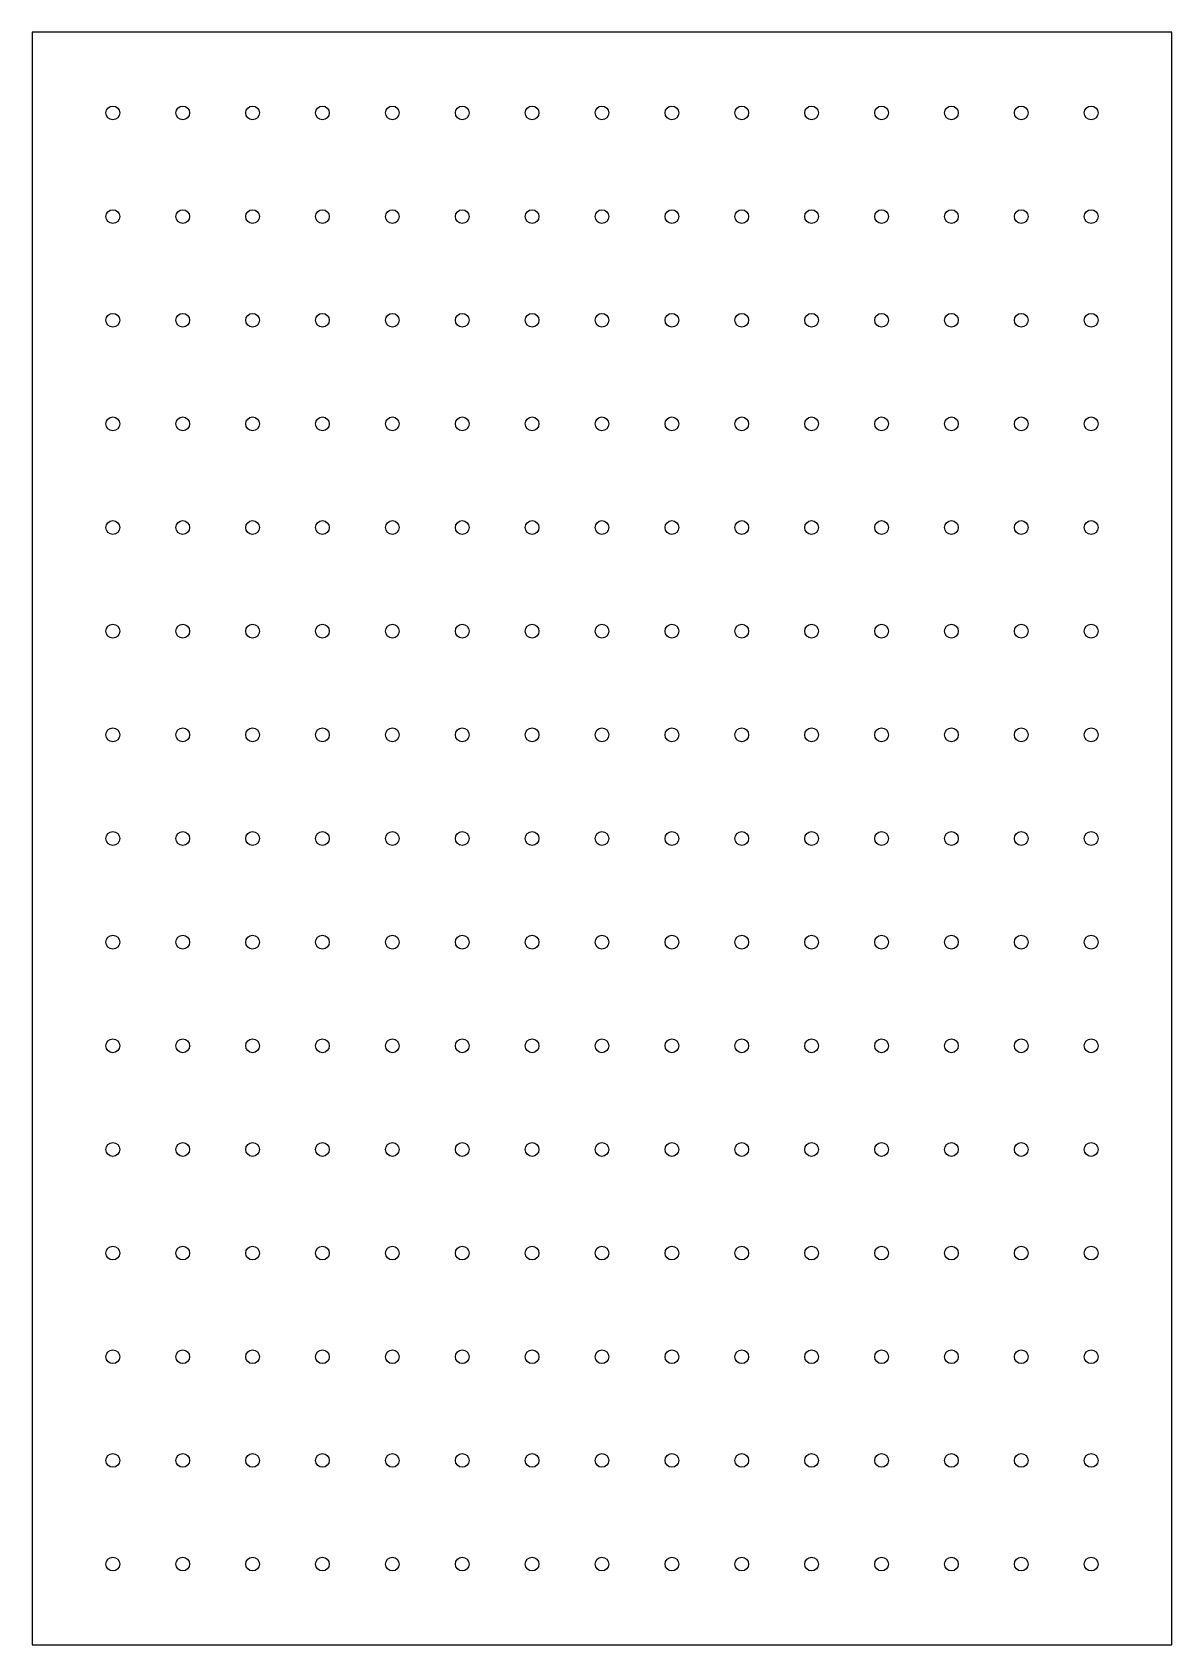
# Model space of a CAD drawing. Header units: millimetres. Extents: x -707 to 0, y 0 to 1000.
import ezdxf

# ---------------------------------------------------------------- set-up
doc = ezdxf.new("R2010")
doc.units = ezdxf.units.MM
doc.header["$MEASUREMENT"] = 0
doc.layers.add('Défaut', color=18, linetype='Continuous', true_color=0x000000)

msp = doc.modelspace()

# ---------------------------------------------------------------- linework, layer by layer
at = {"layer": 'Défaut'}
msp.add_lwpolyline([(-707, 0), (0, 0), (0, 1000), (-707, 1000)], close=True, dxfattribs=at)
for centre in [(-657, 950.004), (-613.643, 950.004), (-570.286, 950.004), (-526.929, 950.004), (-483.572, 950.004), (-440.215, 950.004), (-396.858, 950.004), (-353.501, 950.004), (-310.144, 950.004), (-266.787, 950.004), (-223.43, 950.004), (-180.073, 950.004), (-136.716, 950.004), (-93.359, 950.004), (-50.002, 950.004), (-657, 885.718), (-613.643, 885.718), (-570.286, 885.718), (-526.929, 885.718), (-483.572, 885.718), (-440.215, 885.718), (-396.858, 885.718), (-353.501, 885.718), (-310.144, 885.718), (-266.787, 885.718), (-223.43, 885.718), (-180.073, 885.718), (-136.716, 885.718), (-93.359, 885.718), (-50.002, 885.718), (-657, 821.432), (-613.643, 821.432), (-570.286, 821.432), (-526.929, 821.432), (-483.572, 821.432), (-440.215, 821.432), (-396.858, 821.432), (-353.501, 821.432), (-310.144, 821.432), (-266.787, 821.432), (-223.43, 821.432), (-180.073, 821.432), (-136.716, 821.432), (-93.359, 821.432), (-50.002, 821.432), (-657, 757.146), (-613.643, 757.146), (-570.286, 757.146), (-526.929, 757.146), (-483.572, 757.146), (-440.215, 757.146), (-396.858, 757.146), (-353.501, 757.146), (-310.144, 757.146), (-266.787, 757.146), (-223.43, 757.146), (-180.073, 757.146), (-136.716, 757.146), (-93.359, 757.146), (-50.002, 757.146), (-657, 692.86), (-613.643, 692.86), (-570.286, 692.86), (-526.929, 692.86), (-483.572, 692.86), (-440.215, 692.86), (-396.858, 692.86), (-353.501, 692.86), (-310.144, 692.86), (-266.787, 692.86), (-223.43, 692.86), (-180.073, 692.86), (-136.716, 692.86), (-93.359, 692.86), (-50.002, 692.86), (-657, 628.574), (-613.643, 628.574), (-570.286, 628.574), (-526.929, 628.574), (-483.572, 628.574), (-440.215, 628.574), (-396.858, 628.574), (-353.501, 628.574), (-310.144, 628.574), (-266.787, 628.574), (-223.43, 628.574), (-180.073, 628.574), (-136.716, 628.574), (-93.359, 628.574), (-50.002, 628.574), (-657, 564.288), (-613.643, 564.288), (-570.286, 564.288), (-526.929, 564.288), (-483.572, 564.288), (-440.215, 564.288), (-396.858, 564.288), (-353.501, 564.288), (-310.144, 564.288), (-266.787, 564.288), (-223.43, 564.288), (-180.073, 564.288), (-136.716, 564.288), (-93.359, 564.288), (-50.002, 564.288), (-657, 500.002), (-613.643, 500.002), (-570.286, 500.002), (-526.929, 500.002), (-483.572, 500.002), (-440.215, 500.002), (-396.858, 500.002), (-353.501, 500.002), (-310.144, 500.002), (-266.787, 500.002), (-223.43, 500.002), (-180.073, 500.002), (-136.716, 500.002), (-93.359, 500.002), (-50.002, 500.002), (-657, 435.716), (-613.643, 435.716), (-570.286, 435.716), (-526.929, 435.716), (-483.572, 435.716), (-440.215, 435.716), (-396.858, 435.716), (-353.501, 435.716), (-310.144, 435.716), (-266.787, 435.716), (-223.43, 435.716), (-180.073, 435.716), (-136.716, 435.716), (-93.359, 435.716), (-50.002, 435.716), (-657, 371.43), (-613.643, 371.43), (-570.286, 371.43), (-526.929, 371.43), (-483.572, 371.43), (-440.215, 371.43), (-396.858, 371.43), (-353.501, 371.43), (-310.144, 371.43), (-266.787, 371.43), (-223.43, 371.43), (-180.073, 371.43), (-136.716, 371.43), (-93.359, 371.43), (-50.002, 371.43), (-657, 307.144), (-613.643, 307.144), (-570.286, 307.144), (-526.929, 307.144), (-483.572, 307.144), (-440.215, 307.144), (-396.858, 307.144), (-353.501, 307.144), (-310.144, 307.144), (-266.787, 307.144), (-223.43, 307.144), (-180.073, 307.144), (-136.716, 307.144), (-93.359, 307.144), (-50.002, 307.144), (-657, 242.858), (-613.643, 242.858), (-570.286, 242.858), (-526.929, 242.858), (-483.572, 242.858), (-440.215, 242.858), (-396.858, 242.858), (-353.501, 242.858), (-310.144, 242.858), (-266.787, 242.858), (-223.43, 242.858), (-180.073, 242.858), (-136.716, 242.858), (-93.359, 242.858), (-50.002, 242.858), (-657, 178.572), (-613.643, 178.572), (-570.286, 178.572), (-526.929, 178.572), (-483.572, 178.572), (-440.215, 178.572), (-396.858, 178.572), (-353.501, 178.572), (-310.144, 178.572), (-266.787, 178.572), (-223.43, 178.572), (-180.073, 178.572), (-136.716, 178.572), (-93.359, 178.572), (-50.002, 178.572), (-657, 114.286), (-613.643, 114.286), (-570.286, 114.286), (-526.929, 114.286), (-483.572, 114.286), (-440.215, 114.286), (-396.858, 114.286), (-353.501, 114.286), (-310.144, 114.286), (-266.787, 114.286), (-223.43, 114.286), (-180.073, 114.286), (-136.716, 114.286), (-93.359, 114.286), (-50.002, 114.286), (-657, 50), (-613.643, 50), (-570.286, 50), (-526.929, 50), (-483.572, 50), (-440.215, 50), (-396.858, 50), (-353.501, 50), (-310.144, 50), (-266.787, 50), (-223.43, 50), (-180.073, 50), (-136.716, 50), (-93.359, 50), (-50.002, 50)]:
    msp.add_circle(centre, 4.25, dxfattribs=at)

doc.saveas('drawing.dxf')
